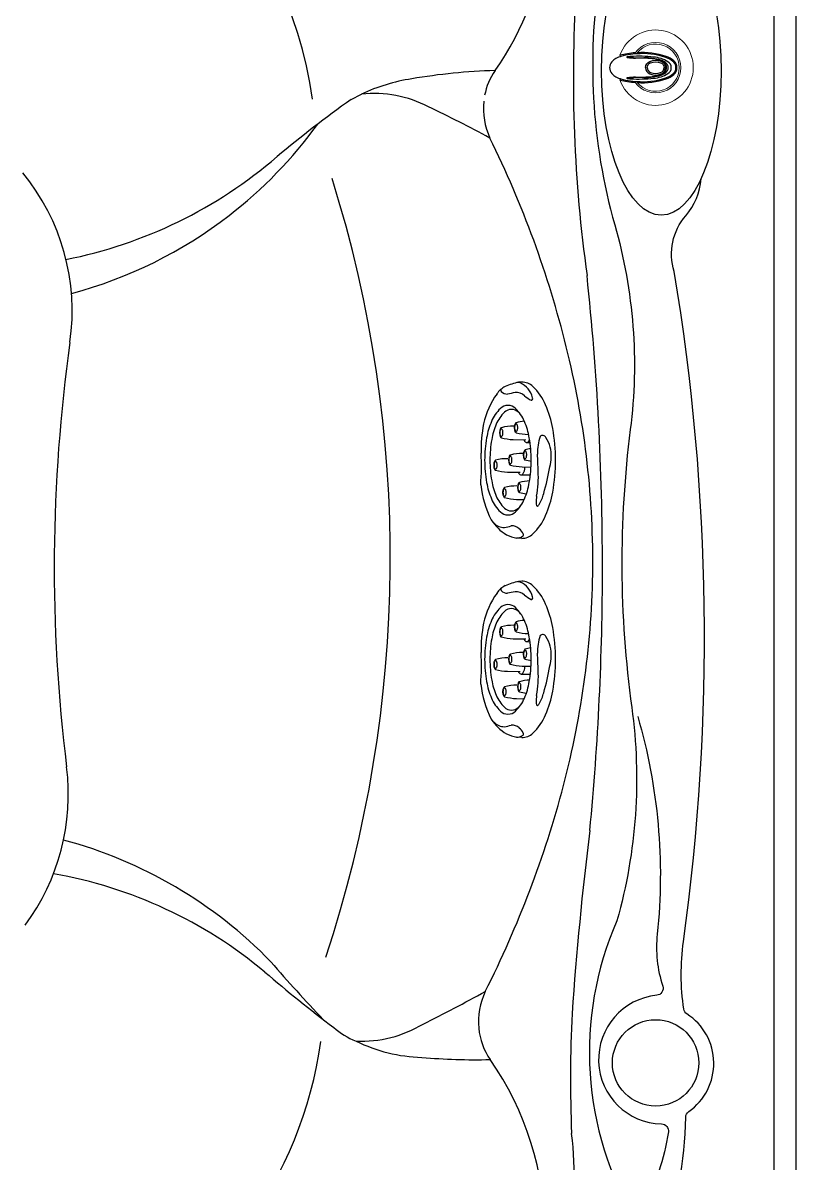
# Model space of a CAD drawing. Extents: x 832 to 912, y 781 to 934.
# Drawn here: x 884.49 to 912.19, y 821.81 to 862.67 of the extents above; entities that cross this region are included whole.
import ezdxf

# ---------------------------------------------------------------- set-up
doc = ezdxf.new("R2010")
doc.units = 0
doc.header["$MEASUREMENT"] = 0
for name, color, linetype in [('1', 4, 'Continuous'), ('2', 2, 'Continuous'), ('DIM', 3, 'Continuous')]:
    doc.layers.add(name, color=color, linetype=linetype)

# ---------------------------------------------------------------- blocks, each defined once
blk = doc.blocks.new('GATLING')
at = {"layer": '1', "color": 2}
for p, q in [((1.211, 2.8), (1.382, 2.789)), ((1.211, -2.8), (1.322, -2.794))]:
    blk.add_line(p, q, dxfattribs=at)
at = {"layer": '1', "color": 3}
for p, q in [((1.401, 1.403), (1.124, 1.408)), ((1.235, 0.525), (0.901, 0.523)), ((1.723, 0.425), (1.268, 0.433)), ((1.193, 0.238), (0.877, 0.243)), ((1.034, -0.636), (0.914, -0.635)), ((1.515, -0.74), (1.06, -0.733)), ((0.986, -0.922), (0.964, -0.922))]:
    blk.add_line(p, q, dxfattribs=at)
at = {"layer": '1', "color": 2}
blk.add_lwpolyline([(1.211, 2.8, 0.193348), (0.814, 2.641, 0.100017), (0.355, 1.98, 0.057784), (0.101, 1.139, 0.044332), (0, 0, 0.044332), (0.101, -1.139, 0.057784), (0.355, -1.98, 0.100017), (0.814, -2.641, 0.193348), (1.211, -2.8, 0.193348)], format="xyb", dxfattribs=at)
blk.add_lwpolyline([(2.54, -0.002, 0.043581), (2.47, 0.797, 0.056954), (2.295, 1.387, 0.099412), (1.977, 1.851, 0.195606), (1.705, 1.962, 0.195606), (1.433, 1.851, 0.099412), (1.115, 1.387, 0.056954), (0.94, 0.797, 0.043581), (0.871, -0.002, 0.043581), (0.94, -0.801, 0.056954), (1.115, -1.391, 0.099412), (1.433, -1.855, 0.195606), (1.705, -1.966, 0.195606), (1.977, -1.855, 0.099412), (2.295, -1.391, 0.056954), (2.47, -0.801, 0.043581)], format="xyb", close=True, dxfattribs=at)
at = {"layer": '1', "color": 3}
for points in [[(2.352, -0.002, 0.043581), (2.288, 0.738, 0.056954), (2.126, 1.284, 0.099412), (1.832, 1.714, 0.195606), (1.579, 1.817, 0.195606), (1.327, 1.714, 0.022381), (1.246, 1.628, 0.056954)], [(1.235, 0.525, 0.196601), (1.189, 0.506, 0.099139), (1.135, 0.427, 0.056591), (1.105, 0.326, 0.027173), (1.095, 0.24, 0.043254)], [(1.334, 0.432, 0.093296), (1.282, 0.506, 0.196601), (1.235, 0.525, 0.196601)], [(1.246, -1.632, 0.022381), (1.327, -1.718, 0.195606), (1.579, -1.821, 0.195606), (1.832, -1.718, 0.099412), (2.126, -1.288, 0.056954), (2.288, -0.742, 0.043581), (2.352, -0.002, 0.043581)], [(1.129, -0.734, 0.069632), (1.108, -0.686, 0.107057), (1.071, -0.647, 0.149849), (1.034, -0.636, 0.149849), (0.998, -0.647, 0.107057), (0.961, -0.686, 0.075377), (0.939, -0.738, 0.023026), (0.934, -0.763, 0.062151)]]:
    blk.add_lwpolyline(points, format="xyb", dxfattribs=at)
for points in [[(1.824, 1.023, 0.196744), (1.843, 1.03, 0.0991), (1.865, 1.062, 0.056539), (1.877, 1.103, 0.043208), (1.883, 1.158, 0.043208), (1.878, 1.213, 0.056539), (1.867, 1.254, 0.0991), (1.846, 1.286, 0.196744), (1.827, 1.294, 0.196744), (1.809, 1.286, 0.0991), (1.786, 1.255, 0.056539), (1.774, 1.214, 0.043208), (1.768, 1.159, 0.043208), (1.773, 1.104, 0.056539), (1.784, 1.063, 0.0991), (1.805, 1.031, 0.196744)], [(1.294, 0.841, 0.196744), (1.313, 0.849, 0.0991), (1.335, 0.881, 0.056539), (1.347, 0.921, 0.043208), (1.353, 0.976, 0.043208), (1.349, 1.031, 0.056539), (1.337, 1.072, 0.0991), (1.316, 1.104, 0.196744), (1.297, 1.112, 0.196744), (1.279, 1.105, 0.0991), (1.257, 1.073, 0.056539), (1.244, 1.033, 0.043208), (1.239, 0.978, 0.043208), (1.243, 0.922, 0.056539), (1.254, 0.882, 0.0991), (1.276, 0.849, 0.196744)], [(1.616, -0.143, 0.196744), (1.635, -0.135, 0.0991), (1.657, -0.103, 0.056539), (1.669, -0.063, 0.043208), (1.675, -0.008, 0.043208), (1.671, 0.047, 0.056539), (1.659, 0.088, 0.0991), (1.638, 0.121, 0.196744), (1.619, 0.128, 0.196744), (1.601, 0.121, 0.0991), (1.579, 0.089, 0.056539), (1.566, 0.049, 0.043208), (1.561, -0.006, 0.043208), (1.565, -0.062, 0.056539), (1.576, -0.102, 0.0991), (1.598, -0.135, 0.196744)], [(2.146, 0.045, 0.196744), (2.164, 0.052, 0.0991), (2.187, 0.084, 0.056539), (2.199, 0.125, 0.043208), (2.205, 0.18, 0.043208), (2.2, 0.235, 0.056539), (2.189, 0.276, 0.0991), (2.168, 0.308, 0.196744), (2.149, 0.316, 0.196744), (2.13, 0.308, 0.0991), (2.108, 0.277, 0.056539), (2.096, 0.236, 0.043208), (2.09, 0.181, 0.043208), (2.095, 0.126, 0.056539), (2.106, 0.085, 0.0991), (2.127, 0.053, 0.196744)], [(1.089, -0.327, 0.196744), (1.108, -0.32, 0.0991), (1.13, -0.288, 0.056539), (1.142, -0.247, 0.043208), (1.148, -0.192, 0.043208), (1.144, -0.137, 0.056539), (1.132, -0.096, 0.0991), (1.111, -0.064, 0.196744), (1.093, -0.056, 0.196744), (1.074, -0.063, 0.0991), (1.052, -0.095, 0.056539), (1.039, -0.136, 0.043208), (1.034, -0.191, 0.043208), (1.038, -0.246, 0.056539), (1.049, -0.287, 0.0991), (1.071, -0.319, 0.196744)], [(1.41, -1.303, 0.196744), (1.428, -1.295, 0.0991), (1.451, -1.264, 0.056539), (1.463, -1.223, 0.043208), (1.468, -1.168, 0.043208), (1.464, -1.113, 0.056539), (1.453, -1.072, 0.0991), (1.432, -1.04, 0.196744), (1.413, -1.032, 0.196744), (1.394, -1.039, 0.0991), (1.372, -1.071, 0.056539), (1.36, -1.112, 0.043208), (1.354, -1.167, 0.043208), (1.358, -1.222, 0.056539), (1.37, -1.263, 0.0991), (1.391, -1.295, 0.196744)], [(1.938, -1.12, 0.196744), (1.957, -1.113, 0.0991), (1.979, -1.081, 0.056539), (1.991, -1.041, 0.043208), (1.997, -0.986, 0.043208), (1.993, -0.931, 0.056539), (1.981, -0.89, 0.0991), (1.96, -0.857, 0.196744), (1.941, -0.85, 0.196744), (1.923, -0.857, 0.0991), (1.901, -0.889, 0.056539), (1.888, -0.929, 0.043208), (1.883, -0.984, 0.043208), (1.887, -1.04, 0.056539), (1.898, -1.08, 0.0991), (1.92, -1.113, 0.196744)]]:
    blk.add_lwpolyline(points, format="xyb", close=True, dxfattribs=at)
for centre, radius, start, end in [((1.225, 2.66), 0.077, 120.8909, 197.2751), ((1.536, 2.797), 0.413, 202.7326, 235.2979), ((1.418, 2.303), 0.483, 92.1, 118.7393), ((1.558, 2.728), 0.376, 226.2502, 274.1869), ((2.076, 0.773), 1.655, 98.4951, 107.2413), ((1.852, 1.953), 0.457, 40.5562, 92.6384), ((0.78, 1.478), 0.222, 133.3005, 150.1209), ((0.651, 1.614), 0.0347, 15.6536, 133.3005), ((2.023, 0.77), 1.653, 150.3077, 165.1029), ((4.722, 0.588), 4.105, 170.1534, 182.7294), ((-0.724, 1.513), 1.419, 350.9444, 0.7444), ((0.408, 1.546), 0.288, 357.2297, 15.6536), ((1.299, -0.711), 2.117, 75.5631, 87.2483), ((1.816, 1.295), 0.0452, 28.2314, 75.5631), ((1.567, 1.162), 0.328, 330.724, 28.2314), ((10.038, -1.537), 9.993, 164.136, 169.7962), ((0.769, -0.893), 2.117, 75.5631, 82.494), ((1.283, 0.842), 0.0452, 286.5186, 330.724), ((1.286, 1.114), 0.0452, 28.2314, 75.5631), ((1.037, 0.98), 0.328, 330.724, 28.2314), ((1.424, 2.335), 1.413, 268.376, 286.5186), ((1.813, 1.024), 0.0452, 286.5186, 330.724), ((0.894, 2.153), 1.413, 271.4732, 286.5186), ((1.621, -1.689), 2.117, 75.5631, 87.2483), ((2.098, -0.197), 1.943, 167.2138, 177.1293), ((21.76, 1.052), 21.149, 181.7867, 183.4512), ((0.564, -2.061), 2.117, 75.5631, 81.6792), ((1.091, -1.877), 2.117, 75.5631, 87.2483), ((1.608, 0.13), 0.0452, 28.2314, 75.5631), ((1.359, -0.004), 0.328, 330.724, 28.2314), ((1.746, 1.357), 1.413, 268.376, 286.5186), ((2.135, 0.046), 0.0452, 286.5186, 330.724), ((2.138, 0.317), 0.0452, 28.2314, 75.5631), ((1.889, 0.184), 0.328, 330.724, 28.2314), ((1.376, -0.164), 1.22, 176.9815, 212.3393), ((-1.3, -0.251), 1.95, 341.9435, 0.8708), ((0.69, 0.985), 1.413, 278.1135, 286.5186), ((1.078, -0.326), 0.0452, 286.5186, 330.724), ((1.081, -0.055), 0.0452, 28.2314, 75.5631), ((0.832, -0.188), 0.328, 330.724, 28.2314), ((1.216, 1.169), 1.413, 268.376, 286.5186), ((1.605, -0.142), 0.0452, 286.5186, 330.724), ((0.464, -0.758), 0.132, 206.328, 312.8004), ((1.413, -2.855), 2.117, 75.5631, 87.2483), ((1.93, -0.848), 0.0452, 28.2314, 75.5631), ((0.885, -3.037), 2.117, 75.5631, 87.2483), ((1.401, -1.03), 0.0452, 28.2314, 75.5631), ((1.153, -1.164), 0.328, 330.724, 28.2314), ((1.538, 0.191), 1.413, 268.376, 286.5186), ((1.927, -1.12), 0.0452, 286.5186, 330.724), ((1.681, -0.982), 0.328, 330.724, 28.2314), ((1.01, 0.009), 1.413, 274.4064, 286.5186), ((1.399, -1.302), 0.0452, 286.5186, 330.724), ((0.91, -2.208), 0.09, 148.2013, 201.1912), ((1.579, -2.06), 0.775, 193.4651, 246.5018), ((0.858, -2.176), 0.0292, 65.8579, 148.2013), ((0.506, -2.961), 0.89, 47.2493, 65.8579), ((1.414, -1.969), 0.455, 228.0526, 274.8017), ((-1.889, 14.648), 17.395, 281.0756, 281.9807), ((1.724, -2.678), 0.31, 42.7339, 90.5261), ((1.335, -2.659), 0.128, 239.8654, 281.1187), ((1.873, -2.509), 0.0893, 340.7772, 27.6848)]:
    blk.add_arc(centre, radius, start, end, dxfattribs=at)
at = {"layer": '1', "color": 2}
for centre, radius, start, end in [((1.065, 1.149), 1.67, 65.4841, 79.0713), ((0.899, 1.241), 1.667, 32.6817, 58.9726), ((-1.246, 0.387), 3.958, 7.1716, 26.3033), ((11.006, 0.221), 8.351, 175.468, 183.2308), ((-2.39, -0.341), 5.058, 349.0363, 1.0403), ((-0.2, -0.708), 2.839, 324.0226, 347.8878), ((1.458, -1.963), 0.762, 296.9368, 327.2279), ((0.74, -0.102), 2.753, 282.2017, 292.7059)]:
    blk.add_arc(centre, radius, start, end, dxfattribs=at)
blk = doc.blocks.new('AIRVALVE')
at = {"layer": '1', "color": 3}
for points in [[(0, -0.361, -0.315142), (-0.226, -0.203, -0.18995), (-0.227, 0.196, -0.321841), (0, 0.358, -0.321841)], [(0, -0.301, -0.313827), (-0.177, -0.179, -0.191301), (-0.177, 0.18, -0.313824), (0, 0.302, -0.313824)], [(0, -0.361, 0.315142), (0.226, -0.203, 0.18995), (0.226, 0.196, 0.321841), (0, 0.358, 0.321841)], [(0, -0.301, 0.313827), (0.176, -0.179, 0.191301), (0.177, 0.18, 0.313824), (0, 0.302, 0.313824)]]:
    blk.add_lwpolyline(points, format="xyb", dxfattribs=at)
at = {"layer": '1', "color": 2, "linetype": 'Continuous', "lineweight": 0}
for centre, start, end in [((-0.001, 0), 89.9806, 250.9039), ((0, 0), 289.0961, 90.0194)]:
    blk.add_arc(centre, 1.35, start, end, dxfattribs=at)
at = {"layer": '1', "color": 3, "lineweight": 0}
for centre, radius, start, end in [((-0.001, 0), 0.904, 89.971, 234.0158), ((-0.001, 0), 0.846, 89.9691, 230.785), ((0, 0), 0.904, 305.9842, 90.029), ((0, 0), 0.846, 309.215, 90.0309)]:
    blk.add_arc(centre, radius, start, end, dxfattribs=at)
at = {"layer": '1', "color": 3}
for centre, radius, start, end in [((1.83, -0.428), 2.334, 157.8169, 183.0748), ((0.288, 0.156), 0.727, 137.3155, 162.114), ((0.861, -0.196), 1.249, 149.361, 174.2752), ((0.285, 0.168), 0.679, 134.6535, 155.2206), ((-0.001, 0.449), 0.316, 89.9436, 140.7663), ((-0.001, 0.314), 0.247, 89.9147, 149.361), ((-0.001, 0.458), 0.271, 89.8214, 134.6535), ((0, 0.224), 0.227, 90.0848, 146.1687), ((0, 0.449), 0.316, 39.2337, 90.0564), ((0, 0.458), 0.271, 45.3465, 90.1786), ((0, 0.314), 0.247, 30.639, 90.0853), ((-0.001, 0.224), 0.227, 33.8313, 89.9152), ((-0.286, 0.168), 0.679, 24.7794, 45.3465), ((-0.862, -0.196), 1.249, 5.7248, 30.639), ((-0.289, 0.156), 0.727, 17.886, 42.6845), ((-1.831, -0.428), 2.334, 356.9252, 22.1831), ((2.301, -0.493), 2.841, 162.114, 183.2782), ((-4.441, 0.724), 4.188, 348.9682, 350.9757), ((0.802, -0.203), 1.125, 159.5686, 175.7316), ((0.319, -0.032), 0.632, 154.5984, 170.9757), ((0.075, 0.068), 0.349, 134.6301, 159.5686), ((0.537, -0.136), 0.873, 146.1687, 154.5984), ((0.016, 0.128), 0.266, 93.7523, 134.6301), ((-0.017, 0.128), 0.266, 45.3699, 86.2477), ((-0.076, 0.068), 0.349, 20.4314, 45.3699), ((-0.538, -0.136), 0.873, 25.4016, 33.8313), ((-0.319, -0.032), 0.632, 9.0243, 25.4016), ((-0.803, -0.203), 1.125, 4.2684, 20.4314), ((4.441, 0.724), 4.188, 189.0243, 191.0318), ((-2.301, -0.493), 2.841, 356.7218, 17.886), ((4.917, -0.603), 5.325, 174.2752, 183.1265), ((2.459, -0.449), 2.815, 172.4176, 179.4691), ((6.947, -0.661), 7.288, 175.7316, 178.1966), ((-6.948, -0.661), 7.288, 1.8034, 4.2684), ((-2.46, -0.449), 2.815, 0.5309, 7.5824), ((-4.918, -0.603), 5.325, 356.8735, 5.7248), ((2.713, -0.478), 3.255, 184.4542, 194.1778), ((2.224, -0.515), 2.725, 180.8159, 195.4905), ((-6.839, -0.536), 6.484, 355.7451, 1.0002), ((-2.094, -0.715), 1.752, 350.2174, 359.7723), ((10.219, -0.764), 10.561, 178.1966, 179.7723), ((-10.22, -0.764), 10.561, 0.2277, 1.8034), ((2.093, -0.715), 1.752, 180.2277, 189.7826), ((6.838, -0.536), 6.484, 178.9998, 184.2549), ((-2.225, -0.515), 2.725, 344.5095, 359.1841), ((-2.714, -0.478), 3.255, 345.8222, 355.5458), ((0.602, -0.839), 1.003, 183.1265, 190.4498), ((-0.355, -1.015), 0.0297, 190.4498, 209.0932), ((-0.338, -1.006), 0.0492, 209.0932, 215.3978), ((-0.376, -1.032), 0.00301, 215.3978, 350.8779), ((-0.409, -1.014), 0.0406, 333.001, 349.5922), ((0.408, -1.014), 0.0406, 190.4078, 206.999), ((0.375, -1.032), 0.00301, 189.1221, 324.6022), ((0.337, -1.006), 0.0492, 324.6022, 330.9068), ((0.354, -1.015), 0.0297, 330.9068, 349.5502), ((-0.603, -0.839), 1.003, 349.5502, 356.8735), ((-0.438, -1.262), 0.0149, 250.8083, 302.5982), ((-0.438, -1.261), 0.0152, 302.5014, 335.002), ((-0.414, -1.27), 0.0106, 81.6045, 167.3023), ((-0.445, -1.375), 0.119, 70.118, 74.2786), ((-0.41, -1.276), 0.0151, 21.315, 66.3223), ((0.207, -1.099), 0.626, 193.2713, 228.3179), ((-0.001, -1.348), 0.301, 226.3593, 270.087), ((0, -1.348), 0.301, 269.913, 313.6407), ((-0.208, -1.099), 0.626, 311.6821, 346.7287), ((0.409, -1.276), 0.0151, 113.6777, 158.685), ((0.444, -1.375), 0.119, 105.7214, 109.882), ((0.413, -1.27), 0.0106, 12.6977, 98.3955), ((0.437, -1.261), 0.0152, 204.998, 237.4986), ((0.437, -1.262), 0.0149, 237.4018, 289.1917)]:
    blk.add_arc(centre, radius, start, end, dxfattribs=at)
blk = doc.blocks.new('2005 SOVEREIGN')
at = {"layer": '1', "color": 3}
blk.add_line((64.062, 63.247), (64.436, 63.437), dxfattribs=at)
blk.add_lwpolyline([(79.214, 81, 0.414214), (68, 92.214), (12, 92.214, 0.414214), (0.786, 81), (0.786, 12, 0.414214), (12, 0.786), (68, 0.786, 0.414214), (79.214, 12)], format="xyb", close=True, dxfattribs=at)
for centre, radius, start, end in [((60.279, 70.552), 10.918, 324.9448, 20.7698), ((69.792, 43.273), 21.017, 91.5698, 99.7511), ((71.127, 62.953), 2.327, 145.2086, 169.0157), ((67.176, 57.676), 6.379, 98.5071, 115.4322), ((64.895, 59.298), 4.164, 62.3236, 96.3255), ((89.019, 28.174), 43.046, 125.4343, 129.892), ((47.244, 21.806), 45.6, 61.4634, 64.5646), ((71.367, 62.93), 2.568, 174.3864, 204.4541), ((49.905, 71.756), 16.006, 307.69, 324.0709), ((35.76, 45.437), 37.104, 13.9603, 26.2827), ((50.669, 73.649), 16.443, 281.1421, 310.7961), ((46.225, 55.658), 7.849, 351.8638, 39.2183), ((49.909, 71.754), 16.002, 284.9778, 307.6841), ((111.52, 46.485), 58.088, 172.02294, 187.07264), ((40.619, 46.633), 32.1, 359.7375, 13.9802), ((40.419, 46.844), 32.302, 345.3381, 359.3659), ((46.035, 38.361), 7.9, 323.5205, 7.071), ((35.363, 48.248), 37.549, 333.1496, 345.218), ((49.672, 21.236), 16.006, 43.9946, 75.2012), ((50.605, 19.597), 16.155, 50.0787, 80.0306), ((103.443, 68.823), 55.817, 220.7964, 223.6621), ((90.958, 66.721), 45.886, 229.1966, 233.149), ((36.801, 89.793), 66.715, 296.56861, 298.72436), ((71.226, 30.194), 2.603, 155.1469, 184.8435), ((65.152, 31.9), 2.557, 227.8967, 249.0582), ((64.418, 33.826), 4.318, 267.61, 300.9704), ((70.965, 30.18), 2.342, 185.0385, 214.5681), ((66.741, 34.591), 5.662, 243.7629, 268.5144), ((68.505, 50.138), 21.293, 264.8532, 271.43), ((60.256, 22.671), 10.737, 359.646, 35.1428)]:
    blk.add_arc(centre, radius, start, end, dxfattribs=at)
at = {"layer": '2', "color": 4}
blk.add_lwpolyline([(80, 81, 0.414214), (68, 93), (12, 93, 0.414214), (0, 81), (0, 12, 0.414214), (12, 0), (68, 0, 0.414214), (80, 12)], format="xyb", close=True, dxfattribs=at)
at = {"layer": '2'}
for centre, radius, start, end in [((48.308, 61.294), 14.5, 7.7938, 82.2062), ((122.91, 63.991), 50.89, 176.4768, 187.9689), ((20.063, 46.818), 45.402, 341.6453, 17.4268), ((-25.115, 46.541), 98.177, 359.96792, 6.07771), ((-24.805, 46.438), 97.867, 354.50136, 0.02803), ((190.395, 22.291), 118.706, 172.85312, 176.03206), ((120.696, 28.133), 48.779, 177.2123, 182.266), ((48.609, 31.466), 14.5, 294.8469, 352.2062), ((59.783, 24.648), 12.271, 330.1896, 7.2853)]:
    blk.add_arc(centre, radius, start, end, dxfattribs=at)
at = {"layer": 'DIM'}
for points in [[(73.959, 71.735, 0.098746), (72.744, 63.292, 0.055996), (73.504, 58.757, -0.101339), (74.06, 51.426, 0.065742), (74.111, 41.467, -0.103104), (73.582, 33.827, 0.242975), (74.274, 23.051)], [(74.325, 41.139, -0.09766), (75.024, 33.347, 0.105718), (75.222, 31.48, -0.479848), (75.008, 31.153, 0.942047), (75.182, 26.547, -0.454312), (75.423, 26.258, -0.080568), (74.513, 23.49, -0.057464), (72.909, 21.113, 0.411784), (73.065, 18.994, -0.081946), (74.047, 17.805, 0.878627), (75.03, 18.218, -0.155588), (75.185, 22.146, 0.082888), (76.043, 26.786, -0.240275), (76.15, 26.987, 0.53212), (76.089, 30.484, -0.21496), (75.978, 30.657, -0.071616), (75.964, 33.081, 0.075814), (75.632, 57.09, -0.259749), (76.047, 59.083, 0.163113), (76.593, 60.408)]]:
    blk.add_lwpolyline(points, format="xyb", dxfattribs=at)
blk.add_circle((74.966, 28.733), 1.547, dxfattribs=at)
blk.add_ellipse((75.171, 64.276), major_axis=(0, 5.175), ratio=0.414104, dxfattribs=at)
at = {"layer": '1', "color": 3, "rotation": 270}
blk.add_blockref('AIRVALVE', (74.966, 64.387), dxfattribs=at)
at = {"layer": '1', "rotation": 180}
for p in [(71.384, 50.323), (71.384, 43.187)]:
    blk.add_blockref('GATLING', p, dxfattribs=at)

msp = doc.modelspace()

# ---------------------------------------------------------------- block references
at = {"layer": '1'}
msp.add_blockref('2005 SOVEREIGN', (832.189, 796.675), dxfattribs=at)

doc.saveas('drawing.dxf')
